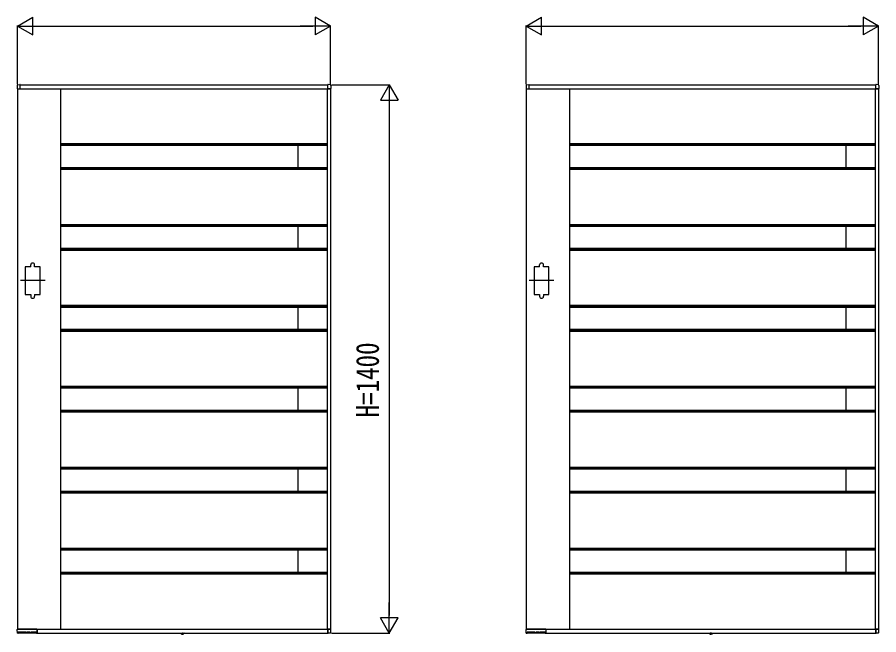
# Model space of a CAD drawing. Units: millimetres, scale not verified. Extents: x -8410 to 8410, y -5940 to 5940.
# Drawn here: x 690 to 2891, y -254 to 1322 of the extents above; entities that cross this region are included whole.
import ezdxf
from ezdxf.enums import TextEntityAlignment as Align

# ---------------------------------------------------------------- set-up
doc = ezdxf.new("R2010")
doc.units = ezdxf.units.MM
doc.header["$LTSCALE"] = 30
doc.layers.add('0-2_YKK_A1', color=4, linetype='Continuous')
doc.layers.add('0-3_YKK_D', color=6, linetype='Continuous')
doc.styles.add('ＭＳ ゴシック', font='')
doc.styles.get('ＭＳ ゴシック').set_extended_font_data('MS Gothic')

msp = doc.modelspace()

# ---------------------------------------------------------------- linework, layer by layer
at = {"layer": '0-2_YKK_A1'}
for p, q in [((689.54, 1148.63), (689.54, 1140.5)), ((690.95, 1150.13), (696.51, 1150.47)), ((697.04, 1150), (1483.04, 1150)), ((697.04, 1140), (697.04, 1150)), ((697.04, 1140.3), (697.04, 1149.97)), ((1483.04, 1140), (1483.04, 1150)), ((1483.04, 1140.3), (1483.04, 1149.97)), ((1489.13, 1150.13), (1483.57, 1150.47)), ((1490.54, 1148.63), (1490.54, 1140.5)), ((1989.54, 1148.63), (1989.54, 1140.5)), ((1990.95, 1150.13), (1996.51, 1150.47)), ((1997.04, 1150), (2883.04, 1150)), ((1997.04, 1140), (1997.04, 1150)), ((1997.04, 1140.3), (1997.04, 1149.97)), ((2883.04, 1140), (2883.04, 1150)), ((2883.04, 1140.3), (2883.04, 1149.97)), ((2889.13, 1150.13), (2883.57, 1150.47)), ((2890.54, 1148.63), (2890.54, 1140.5)), ((690.04, 1140), (690.04, -240)), ((690.04, 1140), (1490.04, 1140)), ((690.04, 1140), (696.74, 1140)), ((696.74, 1140), (696.74, 1140)), ((800.04, 1140), (800.04, -240)), ((1481.04, 1140), (1481.04, -240)), ((1490.04, 1140), (1483.34, 1140)), ((1483.34, 1140), (1483.34, 1140)), ((1490.04, 1140), (1490.04, -240)), ((1990.04, 1140), (1990.04, -240)), ((1990.04, 1140), (2890.04, 1140)), ((1990.04, 1140), (1996.74, 1140)), ((1996.74, 1140), (1996.74, 1140)), ((2100.04, 1140), (2100.04, -240)), ((2881.04, 1140), (2881.04, -240)), ((2890.04, 1140), (2883.34, 1140)), ((2883.34, 1140), (2883.34, 1140)), ((2890.04, 1140), (2890.04, -240)), ((1481.04, 999.5), (800.04, 999.5)), ((1481.04, 998.5), (800.04, 998.5)), ((1481.04, 995.44), (800.04, 995.44)), ((1481.04, 995), (800.04, 995)), ((1406.04, 995), (1406.04, 938.34)), ((2881.04, 999.5), (2100.04, 999.5)), ((2881.04, 998.5), (2100.04, 998.5)), ((2881.04, 995.44), (2100.04, 995.44)), ((2881.04, 995), (2100.04, 995)), ((2806.04, 995), (2806.04, 938.34)), ((1481.04, 938.34), (800.04, 938.34)), ((1481.04, 937.9), (800.04, 937.9)), ((1481.04, 934.84), (800.04, 934.84)), ((1481.04, 933.84), (800.04, 933.84)), ((2881.04, 938.34), (2100.04, 938.34)), ((2881.04, 937.9), (2100.04, 937.9)), ((2881.04, 934.84), (2100.04, 934.84)), ((2881.04, 933.84), (2100.04, 933.84)), ((1481.04, 792.84), (800.04, 792.84)), ((2881.04, 792.84), (2100.04, 792.84)), ((1481.04, 791.84), (800.04, 791.84)), ((1481.04, 788.78), (800.04, 788.78)), ((1481.04, 788.34), (800.04, 788.34)), ((1406.04, 788.34), (1406.04, 731.67)), ((2881.04, 791.84), (2100.04, 791.84)), ((2881.04, 788.78), (2100.04, 788.78)), ((2881.04, 788.34), (2100.04, 788.34)), ((2806.04, 788.34), (2806.04, 731.67)), ((1481.04, 731.67), (800.04, 731.67)), ((1481.04, 731.23), (800.04, 731.23)), ((1481.04, 728.17), (800.04, 728.17)), ((1481.04, 727.17), (800.04, 727.17)), ((2881.04, 731.67), (2100.04, 731.67)), ((2881.04, 731.23), (2100.04, 731.23)), ((2881.04, 728.17), (2100.04, 728.17)), ((2881.04, 727.17), (2100.04, 727.17)), ((724.04, 685), (724.04, 690)), ((734.04, 685), (734.04, 690)), ((2024.04, 685), (2024.04, 690)), ((2034.04, 685), (2034.04, 690)), ((760.54, 650), (697.54, 650)), ((2060.54, 650), (1997.54, 650)), ((724.04, 615), (724.04, 610)), ((734.04, 615), (734.04, 610)), ((2024.04, 615), (2024.04, 610)), ((2034.04, 615), (2034.04, 610)), ((1481.04, 586.17), (800.04, 586.17)), ((1481.04, 585.17), (800.04, 585.17)), ((1481.04, 582.11), (800.04, 582.11)), ((1481.04, 581.67), (800.04, 581.67)), ((1406.04, 581.67), (1406.04, 525)), ((2881.04, 586.17), (2100.04, 586.17)), ((2881.04, 585.17), (2100.04, 585.17)), ((2881.04, 582.11), (2100.04, 582.11)), ((2881.04, 581.67), (2100.04, 581.67)), ((2806.04, 581.67), (2806.04, 525)), ((1481.04, 525), (800.04, 525)), ((1481.04, 524.56), (800.04, 524.56)), ((1481.04, 521.5), (800.04, 521.5)), ((1481.04, 520.5), (800.04, 520.5)), ((2881.04, 525), (2100.04, 525)), ((2881.04, 524.56), (2100.04, 524.56)), ((2881.04, 521.5), (2100.04, 521.5)), ((2881.04, 520.5), (2100.04, 520.5)), ((1481.04, 379.5), (800.04, 379.5)), ((1481.04, 378.5), (800.04, 378.5)), ((1481.04, 375.44), (800.04, 375.44)), ((1481.04, 375), (800.04, 375)), ((1406.04, 375), (1406.04, 318.33)), ((2881.04, 379.5), (2100.04, 379.5)), ((2881.04, 378.5), (2100.04, 378.5)), ((2881.04, 375.44), (2100.04, 375.44)), ((2881.04, 375), (2100.04, 375)), ((2806.04, 375), (2806.04, 318.33)), ((1481.04, 318.33), (800.04, 318.33)), ((1481.04, 317.89), (800.04, 317.89)), ((1481.04, 314.83), (800.04, 314.83)), ((1481.04, 313.83), (800.04, 313.83)), ((2881.04, 318.33), (2100.04, 318.33)), ((2881.04, 317.89), (2100.04, 317.89)), ((2881.04, 314.83), (2100.04, 314.83)), ((2881.04, 313.83), (2100.04, 313.83)), ((1481.04, 172.83), (800.04, 172.83)), ((1481.04, 171.83), (800.04, 171.83)), ((1481.04, 168.77), (800.04, 168.77)), ((1481.04, 168.33), (800.04, 168.33)), ((1406.04, 168.33), (1406.04, 111.66)), ((2881.04, 172.83), (2100.04, 172.83)), ((2881.04, 171.83), (2100.04, 171.83)), ((2881.04, 168.77), (2100.04, 168.77)), ((2881.04, 168.33), (2100.04, 168.33)), ((2806.04, 168.33), (2806.04, 111.66)), ((1481.04, 111.66), (800.04, 111.66)), ((1481.04, 111.22), (800.04, 111.22)), ((2881.04, 111.66), (2100.04, 111.66)), ((2881.04, 111.22), (2100.04, 111.22)), ((1481.04, 108.16), (800.04, 108.16)), ((1481.04, 107.16), (800.04, 107.16)), ((2881.04, 108.16), (2100.04, 108.16)), ((2881.04, 107.16), (2100.04, 107.16)), ((1481.04, -33.84), (800.04, -33.84)), ((1481.04, -34.84), (800.04, -34.84)), ((1481.04, -37.9), (800.04, -37.9)), ((1481.04, -38.34), (800.04, -38.34)), ((1406.04, -38.34), (1406.04, -95)), ((2881.04, -33.84), (2100.04, -33.84)), ((2881.04, -34.84), (2100.04, -34.84)), ((2881.04, -37.9), (2100.04, -37.9)), ((2881.04, -38.34), (2100.04, -38.34)), ((2806.04, -38.34), (2806.04, -95)), ((1481.04, -95), (800.04, -95)), ((1481.04, -95.44), (800.04, -95.44)), ((1481.04, -98.5), (800.04, -98.5)), ((1481.04, -99.5), (800.04, -99.5)), ((2881.04, -95), (2100.04, -95)), ((2881.04, -95.44), (2100.04, -95.44)), ((2881.04, -98.5), (2100.04, -98.5)), ((2881.04, -99.5), (2100.04, -99.5)), ((690.15, -250.03), (689.57, -240.53)), ((690.04, -240), (1490.04, -240)), ((739.74, -240), (690.07, -240)), ((740.04, -240.3), (740.04, -249.98)), ((740.34, -240), (740.34, -250)), ((1483.04, -250), (1483.04, -240)), ((1483.04, -240.3), (1483.04, -249.97)), ((1490.04, -240), (1483.34, -240)), ((1483.34, -240), (1483.34, -240)), ((1490.54, -248.63), (1490.54, -240.5)), ((1990.15, -250.03), (1989.57, -240.53)), ((1990.04, -240), (2890.04, -240)), ((2039.74, -240), (1990.07, -240)), ((2040.04, -240.3), (2040.04, -249.98)), ((2040.34, -240), (2040.34, -250)), ((2883.04, -250), (2883.04, -240)), ((2883.04, -240.3), (2883.04, -249.97)), ((2890.04, -240), (2883.34, -240)), ((2883.34, -240), (2883.34, -240)), ((2890.54, -248.63), (2890.54, -240.5)), ((691.4, -250.5), (690.65, -250.5)), ((691.9, -250.01), (691.93, -248.19)), ((691.91, -249.5), (738.21, -249.5)), ((712.83, -247.9), (692.25, -247.9)), ((713.15, -248.19), (713.16, -249.01)), ((714.88, -249.01), (714.9, -248.19)), ((721.87, -247.9), (715.21, -247.9)), ((722.18, -248.19), (722.2, -249.01)), ((723.92, -249.01), (723.93, -248.19)), ((737.87, -247.9), (724.25, -247.9)), ((734.14, -247.9), (734.16, -249.01)), ((738.18, -248.19), (738.21, -249.99)), ((739.54, -250.48), (738.71, -250.48)), ((740.34, -250), (1483.04, -250)), ((1107.78, -250.5), (1107.87, -250)), ((1107.78, -250.5), (1107.95, -251.47)), ((1107.78, -250.5), (1115.6, -250.5)), ((1107.87, -250), (1115.51, -250)), ((1111.69, -254.2), (1111.69, -250)), ((1115.6, -250.5), (1115.43, -251.47)), ((1115.6, -250.5), (1115.51, -250)), ((1489.13, -250.13), (1483.57, -250.47)), ((1991.4, -250.5), (1990.65, -250.5)), ((1991.9, -250.01), (1991.93, -248.19)), ((1991.91, -249.5), (2038.21, -249.5)), ((2012.83, -247.9), (1992.25, -247.9)), ((2013.15, -248.19), (2013.16, -249.01)), ((2014.88, -249.01), (2014.9, -248.19)), ((2021.87, -247.9), (2015.21, -247.9)), ((2022.18, -248.19), (2022.2, -249.01)), ((2023.92, -249.01), (2023.93, -248.19)), ((2037.87, -247.9), (2024.25, -247.9)), ((2034.14, -247.9), (2034.16, -249.01)), ((2038.18, -248.19), (2038.21, -249.99)), ((2039.54, -250.48), (2038.71, -250.48)), ((2040.34, -250), (2883.04, -250)), ((2457.78, -250.5), (2457.87, -250)), ((2457.78, -250.5), (2457.95, -251.47)), ((2457.78, -250.5), (2465.6, -250.5)), ((2457.87, -250), (2465.51, -250)), ((2461.69, -254.2), (2461.69, -250)), ((2465.6, -250.5), (2465.43, -251.47)), ((2465.6, -250.5), (2465.51, -250)), ((2889.13, -250.13), (2883.57, -250.47))]:
    msp.add_line(p, q, dxfattribs=at)
for points in [[(724.04, 685), (710.04, 685), (710.04, 615), (724.04, 615)], [(734.04, 615), (748.04, 615), (748.04, 685), (734.04, 685)], [(2024.04, 685), (2010.04, 685), (2010.04, 615), (2024.04, 615)], [(2034.04, 615), (2048.04, 615), (2048.04, 685), (2034.04, 685)], [(692.25, -247.9), (692.11, -247.93), (692.03, -247.98), (691.99, -248.03), (691.96, -248.09), (691.94, -248.14), (691.93, -248.19)], [(713.15, -248.19), (713.14, -248.15), (713.13, -248.1), (713.11, -248.05), (713.08, -248.01), (713.03, -247.96), (712.95, -247.92), (712.83, -247.9)], [(715.21, -247.9), (715.08, -247.93), (715, -247.98), (714.95, -248.03), (714.92, -248.09), (714.91, -248.14), (714.9, -248.19)], [(722.18, -248.19), (722.18, -248.15), (722.17, -248.1), (722.14, -248.05), (722.11, -248.01), (722.06, -247.96), (721.99, -247.92), (721.87, -247.9)], [(724.25, -247.9), (724.11, -247.93), (724.03, -247.98), (723.99, -248.03), (723.96, -248.09), (723.94, -248.14), (723.93, -248.19)], [(738.18, -248.19), (738.18, -248.15), (738.17, -248.1), (738.14, -248.05), (738.11, -248.01), (738.06, -247.96), (737.99, -247.92), (737.87, -247.9)], [(1109.39, -252.58), (1110.54, -250.26), (1111.69, -249.65)], [(1113.99, -252.58), (1112.83, -250.26), (1111.69, -249.65)], [(1992.25, -247.9), (1992.11, -247.93), (1992.03, -247.98), (1991.99, -248.03), (1991.96, -248.09), (1991.94, -248.14), (1991.93, -248.19)], [(2013.15, -248.19), (2013.14, -248.15), (2013.13, -248.1), (2013.11, -248.05), (2013.08, -248.01), (2013.03, -247.96), (2012.95, -247.92), (2012.83, -247.9)], [(2015.21, -247.9), (2015.08, -247.93), (2015, -247.98), (2014.95, -248.03), (2014.92, -248.09), (2014.91, -248.14), (2014.9, -248.19)], [(2022.18, -248.19), (2022.18, -248.15), (2022.17, -248.1), (2022.14, -248.05), (2022.11, -248.01), (2022.06, -247.96), (2021.99, -247.92), (2021.87, -247.9)], [(2024.25, -247.9), (2024.11, -247.93), (2024.03, -247.98), (2023.99, -248.03), (2023.96, -248.09), (2023.94, -248.14), (2023.93, -248.19)], [(2038.18, -248.19), (2038.18, -248.15), (2038.17, -248.1), (2038.14, -248.05), (2038.11, -248.01), (2038.06, -247.96), (2037.99, -247.92), (2037.87, -247.9)], [(2459.39, -252.58), (2460.54, -250.26), (2461.69, -249.65)], [(2463.99, -252.58), (2462.83, -250.26), (2461.69, -249.65)]]:
    msp.add_lwpolyline(points, dxfattribs=at)
for centre, radius, start, end in [((691.04, 1148.63), 1.5, 93.5, 180), ((696.54, 1149.97), 0.5, 0, 93.5), ((1483.54, 1149.97), 0.5, 86.5, 180), ((1489.04, 1148.63), 1.5, 0, 86.5), ((1991.04, 1148.63), 1.5, 93.5, 180), ((1996.54, 1149.97), 0.5, 0, 93.5), ((2883.54, 1149.97), 0.5, 86.5, 180), ((2889.04, 1148.63), 1.5, 0, 86.5), ((690.04, 1140.5), 0.5, 180, 270), ((696.74, 1140.3), 0.3, 270, 0), ((1483.34, 1140.3), 0.3, 180, 270), ((1490.04, 1140.5), 0.5, 270, 0), ((1990.04, 1140.5), 0.5, 180, 270), ((1996.74, 1140.3), 0.3, 270, 0), ((2883.34, 1140.3), 0.3, 180, 270), ((2890.04, 1140.5), 0.5, 270, 0), ((729.04, 690), 5, 0, 180), ((2029.04, 690), 5, 0, 180), ((729.04, 610), 5, 180, 0), ((2029.04, 610), 5, 180, 0), ((690.07, -240.5), 0.5, 90, 183.5), ((739.74, -240.3), 0.3, 0, 90), ((1483.34, -240.3), 0.3, 90, 180), ((1490.04, -240.5), 0.5, 0, 90), ((1990.07, -240.5), 0.5, 90, 183.5), ((2039.74, -240.3), 0.3, 0, 90), ((2883.34, -240.3), 0.3, 90, 180), ((2890.04, -240.5), 0.5, 0, 90), ((690.65, -250), 0.5, 183.5, 269.21081), ((691.4, -250), 0.5, 269.18971, 359), ((713.66, -249), 0.5, 181, 270), ((714.38, -249), 0.5, 270, 359), ((722.7, -249), 0.5, 181, 270), ((723.42, -249), 0.5, 270, 359), ((734.66, -249), 0.5, 181, 270), ((738.71, -249.98), 0.5, 181.0014, 270.00152), ((739.54, -249.98), 0.5, 270, 0), ((1108.84, -251.32), 0.9, 190, 239.36409), ((1111.69, -246.5), 6.5, 239.36409, 300.63591), ((1114.54, -251.32), 0.9, 300.63591, 350), ((1483.54, -249.97), 0.5, 180, 273.5), ((1489.04, -248.63), 1.5, 273.5, 0), ((1990.65, -250), 0.5, 183.5, 269.21081), ((1991.4, -250), 0.5, 269.18971, 359), ((2013.66, -249), 0.5, 181, 270), ((2014.38, -249), 0.5, 270, 359), ((2022.7, -249), 0.5, 181, 270), ((2023.42, -249), 0.5, 270, 359), ((2034.66, -249), 0.5, 181, 270), ((2038.71, -249.98), 0.5, 181.0014, 270.00152), ((2039.54, -249.98), 0.5, 270, 0), ((2458.84, -251.32), 0.9, 190, 239.36409), ((2461.69, -246.5), 6.5, 239.36409, 300.63591), ((2464.54, -251.32), 0.9, 300.63591, 350), ((2883.54, -249.97), 0.5, 180, 273.5), ((2889.04, -248.63), 1.5, 273.5, 0)]:
    msp.add_arc(centre, radius, start, end, dxfattribs=at)
at = {"layer": '0-3_YKK_D'}
for p, q in [((690.04, 1300), (729.01, 1322.5)), ((729.01, 1277.5), (729.01, 1322.5)), ((1490.04, 1300), (1451.07, 1322.5)), ((1451.07, 1322.5), (1451.07, 1277.5)), ((1990.04, 1300), (2029.01, 1322.5)), ((2029.01, 1277.5), (2029.01, 1322.5)), ((2890.04, 1300), (2851.07, 1322.5)), ((2851.07, 1322.5), (2851.07, 1277.5)), ((690.04, 1152), (690.04, 1301)), ((690.04, 1300), (729.01, 1277.5)), ((690.04, 1300), (767.98, 1300)), ((735.04, 1300), (1445.04, 1300)), ((1490.04, 1300), (1412.1, 1300)), ((1490.04, 1300), (1451.07, 1277.5)), ((1490.04, 1152), (1490.04, 1301)), ((1990.04, 1152), (1990.04, 1301)), ((1990.04, 1300), (2029.01, 1277.5)), ((1990.04, 1300), (2067.98, 1300)), ((2035.04, 1300), (2845.04, 1300)), ((2890.04, 1300), (2812.1, 1300)), ((2890.04, 1300), (2851.07, 1277.5)), ((2890.04, 1152), (2890.04, 1301)), ((1492.04, 1150), (1641.04, 1150)), ((1640.04, 1150), (1617.54, 1111.03)), ((1640.04, 1150), (1662.54, 1111.03)), ((1640.04, 1150), (1640.04, 1072.06)), ((1617.54, 1111.03), (1662.54, 1111.03)), ((1640.04, 1105), (1640.04, -205)), ((1640.04, -250), (1640.04, -172.06)), ((1640.04, -250), (1617.54, -211.03)), ((1662.54, -211.03), (1617.54, -211.03)), ((1640.04, -250), (1662.54, -211.03)), ((1492.04, -250), (1641.04, -250))]:
    msp.add_line(p, q, dxfattribs=at)

# ---------------------------------------------------------------- texts
at = {"layer": '0-3_YKK_D', "style": 'ＭＳ ゴシック', "width": 0.8}
msp.add_text('H=1400', height=58.65, rotation=90, dxfattribs=at).set_placement((1631.04, 300.67), align=Align.BOTTOM_LEFT)

doc.saveas('drawing.dxf')
